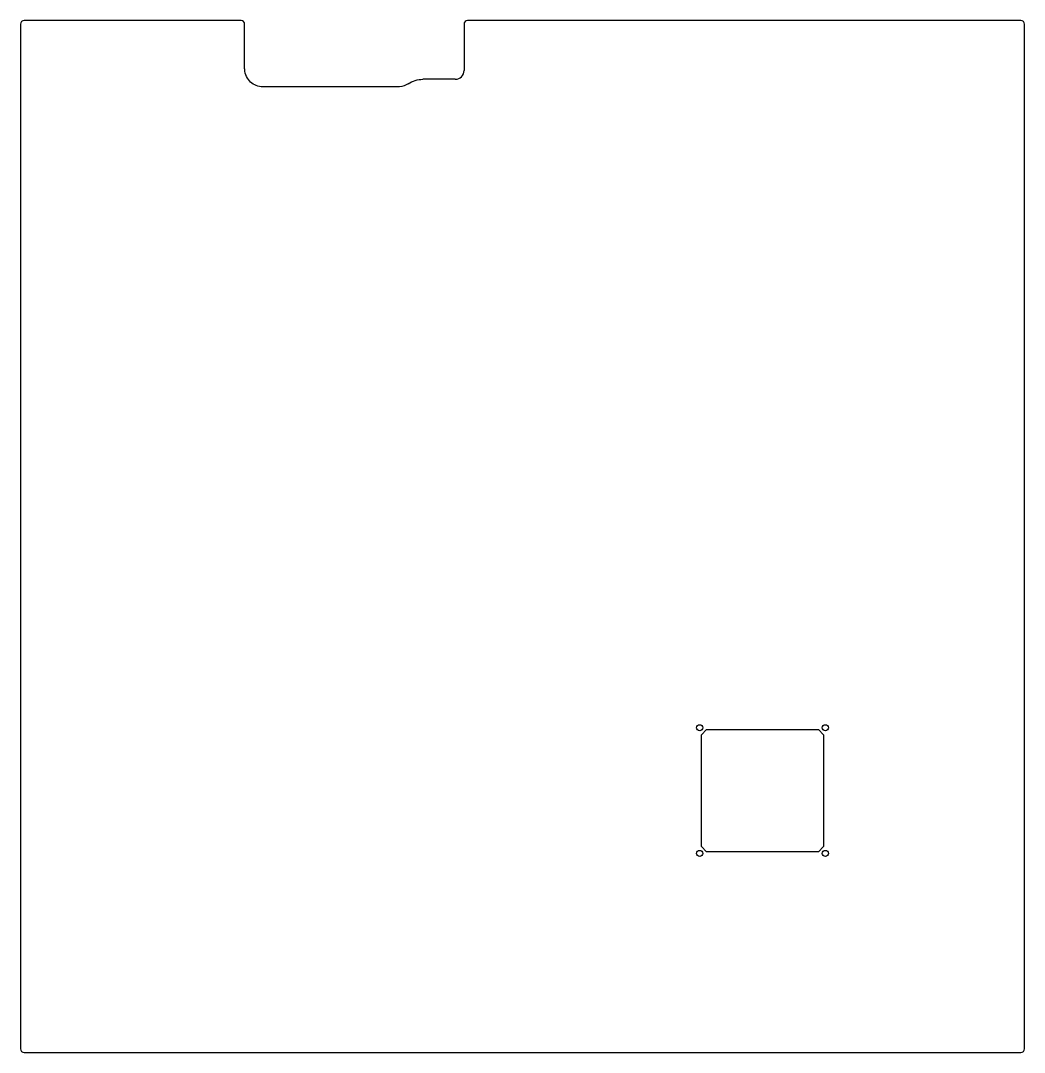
# Model space of a CAD drawing. Header units: millimetres. Extents: x -247 to 327, y 14 to 606.
import ezdxf

# ---------------------------------------------------------------- set-up
doc = ezdxf.new("R2010")
doc.units = ezdxf.units.MM
doc.layers.get('0').update_dxf_attribs({"linetype": 'CONTINUOUS'})

msp = doc.modelspace()

# ---------------------------------------------------------------- linework, layer by layer
for p, q in [((-247.5, 603.6), (-247.5, 16.4)), ((-121.18, 605.6), (-245.5, 605.6)), ((-119.18, 578.62), (-119.18, 603.6)), ((6.5, 603.6), (6.5, 577)), ((325.5, 605.6), (8.5, 605.6)), ((327.5, 16.4), (327.5, 603.6)), ((-31.2, 567.64), (-108.8, 567.64)), ((1.5, 572), (-17.04, 572)), ((-245.5, 14.4), (325.5, 14.4))]:
    msp.add_line(p, q)
msp.add_lwpolyline([(142.5, 132.4), (142.5, 196.4), (145.5, 199.4), (209.5, 199.4), (212.5, 196.4), (212.5, 132.4), (209.5, 129.4), (145.5, 129.4)], close=True)
for centre in [(141.5, 200.4), (213.5, 200.4), (141.5, 128.4), (213.5, 128.4)]:
    msp.add_circle(centre, 1.75)
for centre, radius, start, end in [((-245.5, 603.6), 2, 90, 180), ((-121.18, 603.6), 2, 0, 90), ((8.5, 603.6), 2, 90, 180), ((325.5, 603.6), 2, 0, 90), ((1.5, 577), 5, -90, 0), ((-245.5, 16.4), 2, 180, 270), ((325.5, 16.4), 2, -90, 0)]:
    msp.add_arc(centre, radius, start, end)
for points, knots in [([(-108.8, 567.64), (-111.36, 567.64), (-113.87, 568.62), (-115.73, 570.36), (-117.69, 572.19), (-118.91, 574.83), (-119.14, 577.63), (-119.17, 577.96), (-119.18, 578.29), (-119.18, 578.62)], [-0.42361, -0.42361, -0.42361, -0.42361, 0.260949, 0.260949, 0.260949, 0.979956, 0.979956, 0.979956, 1.064555, 1.064555, 1.064555, 1.064555]), ([(-25.47, 569.41), (-26.96, 568.39), (-28.72, 567.78), (-30.54, 567.66), (-30.76, 567.65), (-30.98, 567.64), (-31.2, 567.64)], [-0.1229087, -0.1229087, -0.1229087, -0.1229087, 0.3640872, 0.3640872, 0.3640872, 0.4236101, 0.4236101, 0.4236101, 0.4236101]), ([(-25.47, 569.41), (-24.23, 570.25), (-22.88, 570.9), (-20.02, 571.78), (-18.53, 572), (-17.04, 572)], [0, 0, 0, 0, 0.448426, 0.448426, 0.8968519, 0.8968519, 0.8968519, 0.8968519])]:
    msp.add_open_spline(points, degree=3, knots=knots)

doc.saveas('drawing.dxf')
